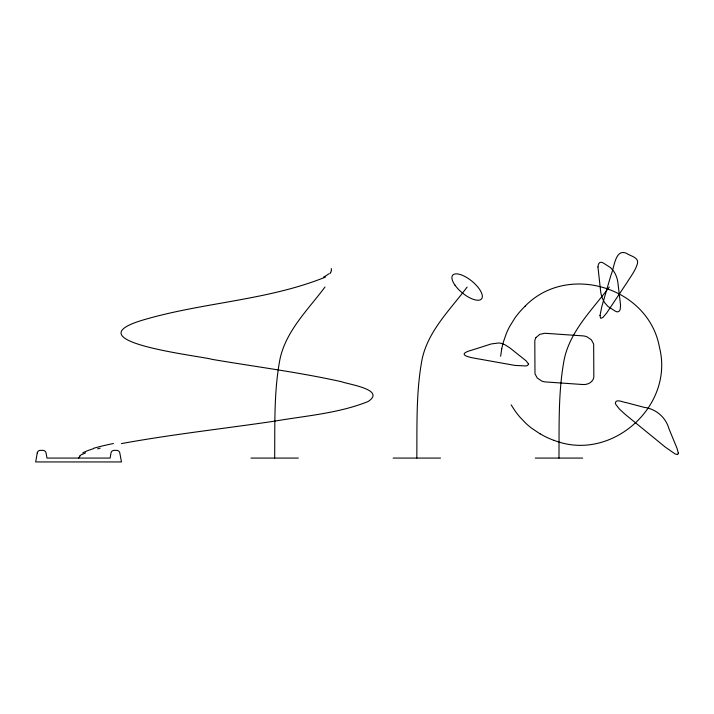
<?xml version="1.0" encoding="UTF-8"?>
<svg xmlns="http://www.w3.org/2000/svg" width="714" height="714" viewBox="0 0 714 714"><rect width="100%" height="100%" fill="white"/><g stroke="black" fill="none" stroke-linecap="round" stroke-linejoin="round"><path stroke-width="1.07" d="M274.667 458.076C274.979 425.044 273.792 391.638 279.995 359.026C286.109 330.653 308.216 309.519 324.968 287.055M416.815 458.076C417.128 425.044 415.941 391.638 422.144 359.026C428.257 330.653 450.364 309.519 467.117 287.055M558.964 458.076C559.276 425.044 558.089 391.638 564.292 359.026C570.406 330.653 592.513 309.519 609.265 287.055M331.448 270.472L331.26 268.544M500.63 356.215L501.755 348.834M78.558 458.076L79.959 456.148M330.725 272.471L329.725 273.81M525.12 306.145C567.603 262.395 648.812 287.314 659.468 347.352C674.551 406.436 610.881 462.663 554.118 440.359M325.414 277.112C267.429 300.532 203.258 302.254 143.478 319.881C69.776 341.56 200.464 355.822 212.103 359.365C255.282 366.719 298.827 372.208 341.613 381.74C347.789 384.293 386.372 389.541 368.192 401.482C338.347 413.486 305.637 415.744 274.194 421.224C223.268 428.721 172.038 434.362 121.38 443.599M82.878 454.158L85.635 452.81M97.604 448.856L100.112 448.205M250.971 458.076L298.354 458.076M393.119 458.076L440.502 458.076M535.268 458.076L582.651 458.076M540.061 433.862L531.519 428.132A85.814 81.075 -49.9 0 1 525.611 423.072L520.122 417.324A98.309 92.882 -39.6 0 1 515.222 411.121L511.144 404.865M79.575 456.157A168.504 20.902 -1.6 0 1 82.253 454.158M82.788 452.863A153.492 18.278 -2.7 0 1 93.132 448.82M93.391 448.365A158.74 16.725 -4.3 0 1 113.437 443.51M328.672 273.819A98.05 19.207 -2.9 0 1 323.665 277.05M331.385 270.472A105.288 21.616 -0.3 0 1 330.511 272.471M501.746 348.834A98.309 92.882 13.4 0 1 503.665 341.167L506.288 333.661A85.814 81.075 23.6 0 1 509.591 326.61L514.99 317.873A92.418 87.322 37.7 0 1 525.165 306.19M554.109 440.404A92.418 87.313 -69.1 0 1 540.096 433.8M600.01 315.499L600.474 317.953A7.792 2.553 -66.2 0 0 601.126 318.292L603.187 317.177L606.686 312.973L626.696 283.003C630.596 276.702 635.406 270.668 637.486 263.439C638.994 257.245 630.078 255.987 626.803 253.479C615.182 247.803 614.299 267.866 611.113 274.631L601.822 306.574L600.01 315.499M597.948 266.956L600.679 291.74A12.888 5.864 68.9 0 0 604.767 302.807L607.998 306.476L615.191 311.081A11.415 5.194 68.9 0 0 620.127 309.626L620.573 305.262L617.86 282.36A12.888 5.864 68.9 0 0 613.763 271.293L610.541 267.634L603.339 263.029A11.415 5.194 68.9 0 0 598.403 264.483L597.948 266.956M678.3 453.06L677.666 454.577L675.203 454.006L665.43 447.223L625.036 414.236L619.234 408.845L615.896 404.552A8.497 2.785 41.8 0 1 615.316 403.142C615.834 398.26 623.447 402.526 626.446 402.669L643.948 407.292C655.916 408.872 665.76 417.226 669.018 428.882L677.015 448.312L678.3 453.06M528.601 364.158L527.53 365.443A7.113 2.329 5.8 0 1 525.745 365.952L514.964 365.425L480.165 359.204C471.445 357.696 453.39 355.001 472.909 349.806L491.268 343.943L498.559 342.988A4.73 1.553 5.8 0 1 501.192 343.354L505.342 344.969L509.974 347.986L526.156 360.882L528.601 364.158M37.244 452.953L35.7 461.94L121.451 461.94L119.809 452.953A3.159 3.133 18.4 0 0 116.685 450.364L114.088 450.364A3.159 3.133 18.4 0 0 111 452.953L110.117 458.076L46.99 458.076L46.053 452.953A3.159 3.133 18.4 0 0 42.938 450.364L40.341 450.364A3.159 3.133 18.4 0 0 37.244 452.953M536.027 337.517L535.571 338.311A14.932 10.415 11.8 0 0 534.804 341.587L534.982 373.806L537.258 378.018L541.739 381.035A9.541 6.658 11.8 0 0 545.773 381.954L582.856 384.525C586.792 384.828 591.201 383.186 593.066 379.518A14.932 10.415 11.8 0 0 593.834 376.242L593.655 344.023L591.379 339.81L586.899 336.794A9.541 6.658 11.8 0 0 582.856 335.875L544.791 333.268L539.766 334.366L536.027 337.517M454.943 285.118A18.68 7.577 39.3 0 0 481.12 299.327A18.68 7.577 39.3 0 0 465.296 276.702A18.68 7.577 39.3 0 0 454.943 285.118"/></g></svg>
